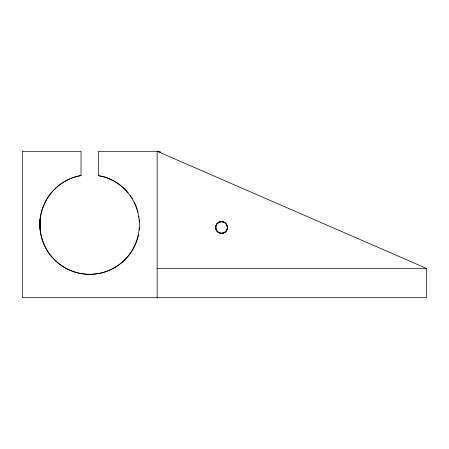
<?xml version="1.0" encoding="UTF-8"?>
<svg xmlns="http://www.w3.org/2000/svg" width="449" height="449" viewBox="0 0 449 449"><rect width="100%" height="100%" fill="white"/><g stroke="black" fill="none" stroke-linecap="round" stroke-linejoin="round"><path stroke-width="0.67" d="M160.08 152.565L160.08 151.296L98.584 151.296L98.584 175.682L103.876 176.9A49.783 49.783 0 0 1 129.419 254.353A49.783 49.783 0 0 1 47.897 251.867A49.783 49.783 0 0 1 78.12 176.115L81.016 175.632L81.016 151.296L22.45 151.296L22.45 297.704L426.55 297.704L426.55 268.423L157.15 151.296L157.15 297.704M98.584 175.682L104.146 176.833A49.783 49.783 0 0 1 115.438 181.828M40.012 223.585L40.023 222.682M215.688 227.542L215.761 226.666M227.351 228.305L227.43 227.435M40.062 225.415L40.556 231.527L39.978 222.996L40.517 217.473L40.096 221.812M215.739 226.779L215.913 225.92M227.2 229.057L227.379 228.199M215.885 226.027L216.497 224.506M227.228 228.951L226.616 230.466M216.132 225.297L216.923 223.866M226.981 229.675L226.189 231.106M216.895 223.972L217.428 223.293M225.684 231.684L226.217 230.999M217.4 223.4C219.292 221.2 222.895 221.015 225.134 222.788A5.854 5.854 0 0 0 215.857 226.161A5.854 5.854 0 0 0 222.839 233.143A5.854 5.854 0 0 0 226.217 223.866L227.351 226.779M225.712 231.572C222.665 235.231 216.014 232.941 215.761 228.199M217.978 222.895C220.633 220.745 224.988 221.61 226.616 224.612M225.134 232.077C222.48 234.232 218.13 233.362 216.497 230.359M81.016 175.604L78.39 176.047A49.783 49.783 0 0 0 49.401 253.584A49.783 49.783 0 0 0 132.129 250.694M157.15 268.423L426.55 268.423M226.981 225.19L227.402 227.542A5.854 5.854 0 0 1 218.612 232.616A5.854 5.854 0 0 1 218.612 222.474A5.854 5.854 0 0 1 227.402 227.548M216.132 229.781L215.716 227.435M40.04 222.48L40 222.132M40.045 224.478L40.068 225.14M139.499 227.317A49.783 49.783 0 0 1 139.285 229.922M138.584 234.423A49.783 49.783 0 0 1 137.467 238.846M137.276 239.469A49.783 49.783 0 0 1 132.472 250.138M115.994 182.171A49.783 49.783 0 0 1 128.212 192.834M130.199 195.416A49.783 49.783 0 0 1 132.36 198.677M134.251 202.089A49.783 49.783 0 0 1 136.35 206.86M136.58 207.472A49.783 49.783 0 0 1 137.209 209.324M137.59 210.57A49.783 49.783 0 0 1 138.101 212.456M138.898 216.283A49.783 49.783 0 0 1 139.095 217.574M139.33 219.51A49.783 49.783 0 0 1 139.521 222.109M40.365 217.473L39.821 223.041L40.388 231.527L39.838 223.035L40.365 217.473"/></g></svg>
